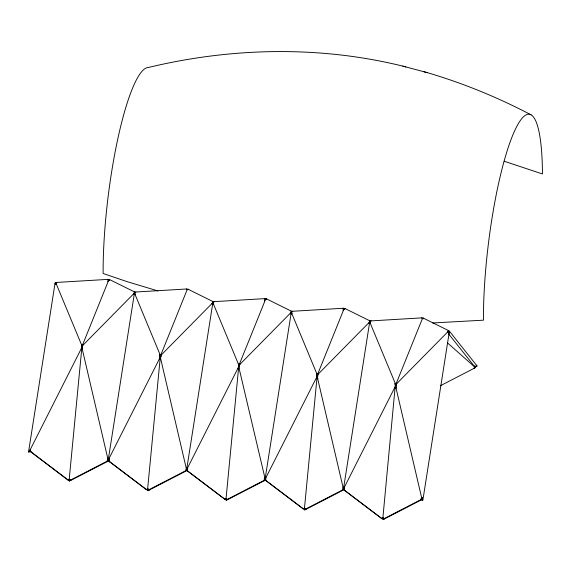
<?xml version="1.0" encoding="UTF-8"?>
<svg xmlns="http://www.w3.org/2000/svg" width="571" height="571" viewBox="0 0 571 571"><rect width="100%" height="100%" fill="white"/><g stroke="black" fill="none" stroke-linecap="round" stroke-linejoin="round"><path stroke-width="0.86" d="M107.833 281.596L107.962 279.376L108.683 280.19L82.438 345.234L82.574 346.59M134.128 294.772L134.299 291.81L135.084 292.388L135.905 292.002M134.956 294.615L135.041 293.13M212.548 304.393L212.719 301.431L213.504 302.016L214.325 301.631M264.666 300.853L264.801 298.626L265.522 299.447L239.278 364.484L239.477 366.525L238.592 366.118L238.393 364.077L239.998 364.277M290.967 314.021L291.139 311.059L291.924 311.645L291.788 313.864M343.085 310.474L343.214 308.254L343.942 309.068L317.697 374.112L317.833 375.468M369.38 323.65L369.558 320.688L370.343 321.266L370.208 323.493M81.61 348.902L81.767 345.334L55.837 282.888L55.059 283.166L28.55 451.904L29.028 452.032L30.434 450.376M161.579 354.648L159.973 354.448L159.98 359.202L159.573 358.517L160.658 358.652M238.592 366.118L238.4 368.83L237.993 368.145L239.078 368.274M318.418 373.898L316.812 373.705L316.819 378.459L316.413 377.766L317.497 377.902L317.911 378.587M81.153 348.888L81.724 349.045L69.212 479.269L70.768 480.418L69.212 479.269L67.806 479.897L30.841 451.889L30.306 449.505M30.456 449.498L30.177 451.254L69.519 481.06L69.691 479.29M160.144 358.674L147.632 488.897L149.188 490.039L147.632 488.897L146.226 489.525L109.261 461.518L108.726 459.134L159.994 357.682L160.187 354.962L134.62 293.401L135.17 292.045L186.81 288.976L187.531 289.433M107.99 458.277L108.597 460.883L147.939 490.689L148.11 488.919M238.564 368.295L226.052 498.519L227.608 499.668L226.052 498.519L224.646 499.154L187.681 471.146L187.145 468.762L238.414 367.303L238.607 364.591L213.04 303.023L213.59 301.674L265.23 298.604L265.95 299.054M186.41 467.906L187.017 470.504L226.359 500.31L226.53 498.54M264.83 477.534L265.436 480.132L304.778 509.939L304.95 508.169M343.25 487.156L343.856 489.761L383.198 519.567L383.369 517.797M395.789 388.423L395.96 386.653L394.754 383.741M134.992 294.279L134.206 294.557L108.433 458.627L109.325 459.448L108.911 458.763L107.826 458.627L108.233 459.32L107.348 461.525L107.034 461.247L70.312 480.211M69.519 481.06L108.597 460.883L109.011 458.249M213.404 303.908L212.626 304.186L186.853 468.256L187.745 469.077L187.331 468.391L186.239 468.256L186.653 468.941L185.768 471.154L185.454 470.875L148.731 489.832M187.431 467.877L187.017 470.504L147.939 490.689M291.824 313.529L291.046 313.807L265.272 477.884L265.686 478.569L265.072 478.569L238.864 367.36L239.57 364.705L290.953 312.587L291.503 311.238L266.193 298.726L266.4 299.111M265.85 477.499L265.436 480.132L226.359 500.31M370.244 323.157L369.466 323.436L343.692 487.506L344.577 488.326L344.17 487.641L343.078 487.506L343.492 488.198L342.607 490.403L342.286 490.125L305.571 509.089L304.471 508.147L316.976 377.923L317.39 378.609M304.778 509.939L343.856 489.761L344.135 488.005M449.356 331.565L422.847 500.303L422.24 500.303L395.703 386.61L396.41 383.962L448.528 331.094L449.356 331.565L448.592 333.685M474.765 365.768L474.18 368.281L474.701 366.989L476.578 365.618L477.056 365.947L475.179 367.317L474.701 366.989M448.249 331.972L448.699 330.673L423.032 317.976L423.239 318.361M448.585 333.857L449.484 331.251L448.699 330.673M448.021 332.508L448.528 331.094M107.034 461.247L107.919 459.034L82.024 348.11L82.731 345.455L134.114 293.337L134.663 291.988L109.354 279.469L109.561 279.861M185.454 470.875L186.339 468.663L160.444 357.731L161.15 355.083L212.533 302.965L213.083 301.609L187.773 289.097L187.98 289.483M227.151 499.461L263.873 480.497L264.758 478.291M342.286 490.125L343.178 487.912L317.283 376.988L317.99 374.333L369.373 322.215L369.915 320.866L344.613 308.347L344.82 308.74M422.79 318.311L422.062 317.854L370.422 320.931L369.88 322.28L395.439 383.84L382.891 517.776L383.99 518.711L420.706 499.753L421.591 497.541L422.24 500.303M56.201 283.773L56.75 282.424M187.987 289.197L187.102 289.818L160.858 354.862L161.058 356.896L160.173 356.49M423.239 318.076L422.362 318.697L396.117 383.741L396.317 385.775L395.432 385.368L395.232 383.334L396.838 383.526M447.792 331.844L448.335 330.488M29.028 452.032L81.574 348.053M108.597 460.883L109.404 459.291M316.741 378.616L317.54 377.024L316.869 375.397M383.99 518.711L384.447 518.918L383.348 517.983L381.478 518.404L344.513 490.396L343.978 488.012L395.253 386.56M343.856 489.761L344.656 488.169M395.161 388.237L395.96 386.653M28.55 451.904L30.427 449.691M108.683 280.19L109.568 279.576M265.522 299.447L266.407 298.826M343.942 309.068L344.827 308.454M440.262 385.803L475.429 367.638L448.328 333.535M383.198 519.567L422.276 499.382L421.869 497.648M109.111 279.804L108.39 279.355L56.008 282.467L55.187 282.852L55.837 284.287M291.924 311.645L292.745 311.259M370.343 321.266L371.164 320.881M69.676 479.476L67.806 479.897M148.089 489.104L146.226 489.525M226.509 498.726L224.646 499.154M344.37 308.683L343.642 308.233L292.002 311.302L291.46 312.651L317.019 374.212L316.834 376.931L265.558 478.384L266.093 480.775L303.058 508.775L304.471 508.147L306.027 509.296L305.571 509.089M304.928 508.354L303.058 508.775M381.478 518.404L383.348 517.983M83.159 345.02L81.553 344.827L81.753 346.861L82.638 347.268M423.668 318.746L422.583 318.611M81.724 349.045L82.238 349.024M395.917 387.531L395.396 387.552L395.81 388.237M432.704 322.965L483.451 320.181A133.842 24.774 -83 0 1 512.373 136.112A133.842 24.774 -83 0 1 542.45 173.962L504.2 161.236M108.847 459.32L107.919 459.034M187.267 468.941L186.339 468.663M344.099 488.198L343.178 487.912M422.519 497.819L421.912 497.819L421.027 500.032L420.706 499.753M405.86 66.921L402.769 66.108C319.467 45.594 231.491 47.45 148.289 67.506A133.842 24.774 -83 0 0 118.083 137.575A133.842 24.774 -83 0 0 103.13 273.495L127.133 281.66L157.939 290.932M424.075 71.803L427.101 72.596C463.088 83.13 497.891 97.463 531.094 114.842M402.769 66.108L427.101 72.596M265.751 478.013L264.659 477.884L265.072 478.569L264.187 480.782L263.873 480.497M317.012 375.739L317.897 376.146M343.978 488.012L344.577 488.326M344.513 490.396L345.112 490.71M266.093 480.775L266.7 481.089M187.145 468.762L187.745 469.077M187.681 471.146L188.28 471.46M108.726 459.134L109.325 459.448M109.261 461.518L109.86 461.832M30.841 451.889L31.441 452.211M344.163 308.982L344.677 309.268M108.904 280.104L109.425 280.39M368.638 322.958L369.466 323.436M290.218 313.336L291.046 313.807M211.798 303.708L212.626 304.186M133.386 294.079L134.206 294.557M447.664 343.035L475.429 367.638M421.634 317.883L422.362 318.697M186.382 289.005L187.102 289.818M449.484 331.251L477.056 365.947M56.008 282.467L56.657 283.901M238.45 365.768L239.128 367.403M159.495 354.862L160.708 357.774M81.61 346.518L82.288 348.146M55.837 282.888L56.208 284.408M55.059 283.166L55.43 284.686"/></g></svg>
